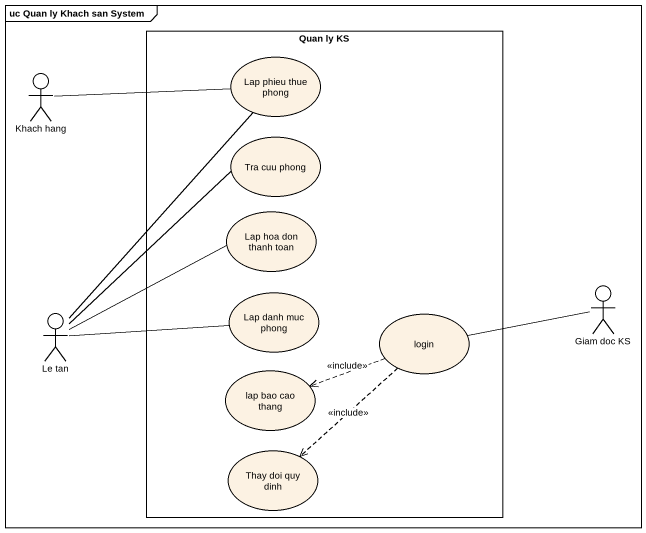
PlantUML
@startuml
mainframe uc Quan ly Khach san System
rectangle "Quan ly KS" as Quan_ly_KS {
  usecase "Lap phieu thue phong" as Lap_phieu_thue_phong
  usecase "Tra cuu phong" as Tra_cuu_phong
  usecase "Lap hoa don thanh toan" as Lap_hoa_don_thanh_toan
  usecase "Lap danh muc phong" as Lap_danh_muc_phong
  usecase login
  usecase "lap bao cao thang" as lap_bao_cao_thang
  usecase "Thay doi quy dinh" as Thay_doi_quy_dinh
}
actor "Khach hang" as Khach_hang
actor "Giam doc KS" as Giam_doc_KS
actor "Le tan" as Le_tan
Khach_hang -right- Lap_phieu_thue_phong
Giam_doc_KS -left- login
Le_tan -up- Lap_phieu_thue_phong
Le_tan -up- Tra_cuu_phong
Le_tan -right- Lap_hoa_don_thanh_toan
Le_tan -right- Lap_danh_muc_phong
login .left.> lap_bao_cao_thang : <<include>>
login ..> Thay_doi_quy_dinh : <<include>>
@enduml
